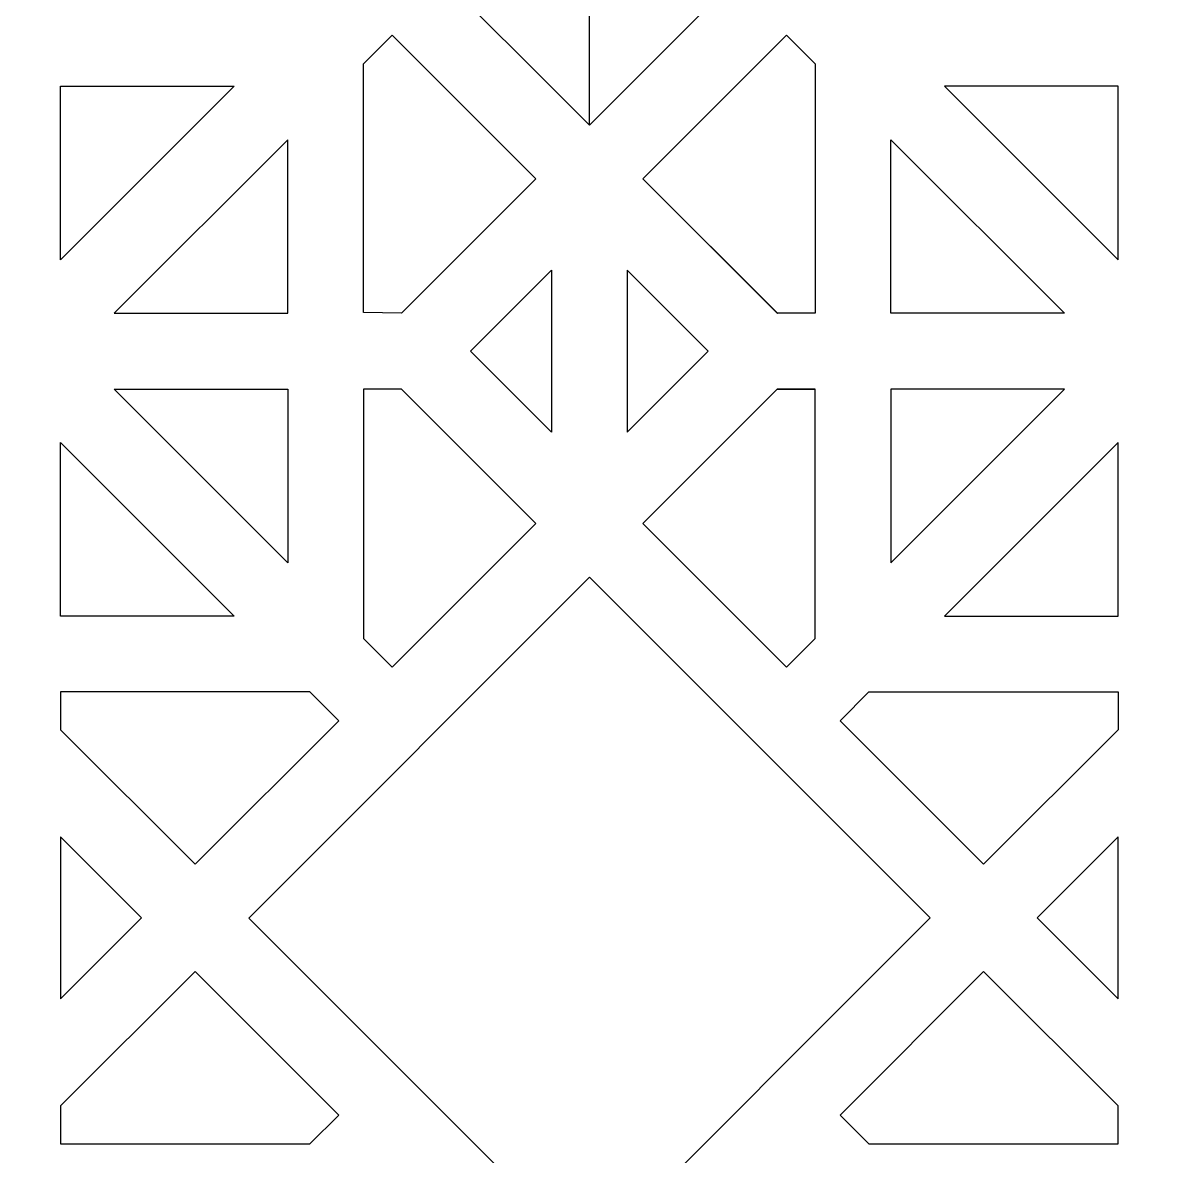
# Model space of a CAD drawing. Header units: centimetres. Extents: x -68 to 68, y -63 to 63.
# Drawn here: x -43.04 to -27.98, y -33.08 to -18.11 of the extents above; entities that cross this region are included whole.
import ezdxf

# ---------------------------------------------------------------- set-up
doc = ezdxf.new("R2010")
doc.units = ezdxf.units.CM
doc.header["$MEASUREMENT"] = 0
doc.layers.add('layer 1', color=7, linetype='Continuous')

msp = doc.modelspace()

# ---------------------------------------------------------------- linework, layer by layer
at = {"layer": 'layer 1', "color": 114}
for points, knots in [([(-13.11224, -62.84331), (-13.11224, -62.84331), (-2.64706, -52.37813), (-2.64706, -52.37813), (-2.64706, -52.37813), (-2.64706, -52.37813), (-10.12967, -44.89556), (-10.12967, -44.89556), (-10.12967, -44.89556), (-10.12967, -44.89556), (-2.64706, -37.41295), (-2.64706, -37.41295), (-2.64706, -37.41295), (-2.64706, -37.41295), (-10.11966, -29.94035), (-10.11966, -29.94035), (-10.11966, -29.94035), (-10.11966, -29.94035), (-2.64706, -22.44777), (-2.64706, -22.44777), (-2.64706, -22.44777), (-2.64706, -22.44777), (-10.12967, -14.96516), (-10.12967, -14.96516), (-10.12967, -14.96516), (-10.12967, -14.96516), (-2.64706, -7.48259), (-2.64706, -7.48259), (-2.64706, -7.48259), (-2.64706, -7.48259), (-10.12964, -0.00001), (-10.12964, -0.00001), (-10.12964, -0.00001), (-10.12964, -0.00001), (-2.64706, 7.48259), (-2.64706, 7.48259), (-2.64706, 7.48259), (-2.64706, 7.48259), (-10.12967, 14.96516), (-10.12967, 14.96516), (-10.12967, 14.96516), (-10.12967, 14.96516), (-2.64706, 22.44777), (-2.64706, 22.44777), (-2.64706, 22.44777), (-2.64706, 22.44777), (-10.11966, 29.92037), (-10.11966, 29.92037), (-10.11966, 29.92037), (-10.11966, 29.92037), (-10.12739, 29.9281), (-10.12739, 29.9281), (-10.12739, 29.9281), (-10.12739, 29.9281), (-10.12965, 29.93036), (-10.12965, 29.93036), (-10.12965, 29.93036), (-10.12965, 29.93036), (-2.64706, 37.41295), (-2.64706, 37.41295), (-2.64706, 37.41295), (-2.64706, 37.41295), (-10.12967, 44.89556), (-10.12967, 44.89556), (-10.12967, 44.89556), (-10.12967, 44.89556), (-2.64706, 52.37813), (-2.64706, 52.37813), (-2.64706, 52.37813), (-2.64706, 52.37813), (-13.11224, 62.84331), (-13.11224, 62.84331), (-13.11224, 62.84331), (-13.11224, 62.84331), (-20.59485, 55.3607), (-20.59485, 55.3607), (-20.59485, 55.3607), (-20.59485, 55.3607), (-28.07742, 62.84331), (-28.07742, 62.84331), (-28.07742, 62.84331), (-28.07742, 62.84331), (-35.56002, 55.36071), (-35.56002, 55.36071), (-35.56002, 55.36071), (-35.56002, 55.36071), (-43.0426, 62.84331), (-43.0426, 62.84331), (-43.0426, 62.84331), (-43.0426, 62.84331), (-50.52517, 55.3607), (-50.52517, 55.3607), (-50.52517, 55.3607), (-50.52517, 55.3607), (-58.00778, 62.84331), (-58.00778, 62.84331), (-58.00778, 62.84331), (-58.00778, 62.84331), (-68.47296, 52.37813), (-68.47296, 52.37813), (-68.47296, 52.37813), (-68.47296, 52.37813), (-60.99035, 44.89556), (-60.99035, 44.89556), (-60.99035, 44.89556), (-60.99035, 44.89556), (-68.47296, 37.41295), (-68.47296, 37.41295), (-68.47296, 37.41295), (-68.47296, 37.41295), (-60.99038, 29.93035), (-60.99038, 29.93035), (-60.99038, 29.93035), (-60.99038, 29.93035), (-68.47296, 22.44777), (-68.47296, 22.44777), (-68.47296, 22.44777), (-68.47296, 22.44777), (-60.99035, 14.96516), (-60.99035, 14.96516), (-60.99035, 14.96516), (-60.99035, 14.96516), (-68.47296, 7.48259), (-68.47296, 7.48259), (-68.47296, 7.48259), (-68.47296, 7.48259), (-60.99037, 0), (-60.99037, 0), (-60.99037, 0), (-60.99037, 0), (-68.47296, -7.48259), (-68.47296, -7.48259), (-68.47296, -7.48259), (-68.47296, -7.48259), (-60.99035, -14.96516), (-60.99035, -14.96516), (-60.99035, -14.96516), (-60.99035, -14.96516), (-68.47296, -22.44777), (-68.47296, -22.44777), (-68.47296, -22.44777), (-68.47296, -22.44777), (-60.99037, -29.93036), (-60.99037, -29.93036), (-60.99037, -29.93036), (-60.99037, -29.93036), (-68.47296, -37.41295), (-68.47296, -37.41295), (-68.47296, -37.41295), (-68.47296, -37.41295), (-60.99035, -44.89556), (-60.99035, -44.89556), (-60.99035, -44.89556), (-60.99035, -44.89556), (-68.47296, -52.37813), (-68.47296, -52.37813), (-68.47296, -52.37813), (-68.47296, -52.37813), (-58.00778, -62.84331), (-58.00778, -62.84331), (-58.00778, -62.84331), (-58.00778, -62.84331), (-50.52518, -55.36071), (-50.52518, -55.36071), (-50.52518, -55.36071), (-50.52518, -55.36071), (-43.0426, -62.84331), (-43.0426, -62.84331), (-43.0426, -62.84331), (-43.0426, -62.84331), (-35.56002, -55.36071), (-35.56002, -55.36071), (-35.56002, -55.36071), (-35.56002, -55.36071), (-28.07742, -62.84331), (-28.07742, -62.84331), (-28.07742, -62.84331), (-28.07742, -62.84331), (-20.59484, -55.36071), (-20.59484, -55.36071), (-20.59484, -55.36071), (-20.59484, -55.36071), (-13.11224, -62.84331), (-13.11224, -62.84331)], [0, 0, 0, 0, 0.0212766, 0.0212766, 0.0212766, 0.0212766, 0.04255319, 0.04255319, 0.04255319, 0.04255319, 0.06382979, 0.06382979, 0.06382979, 0.06382979, 0.08510638, 0.08510638, 0.08510638, 0.08510638, 0.10638298, 0.10638298, 0.10638298, 0.10638298, 0.12765957, 0.12765957, 0.12765957, 0.12765957, 0.14893617, 0.14893617, 0.14893617, 0.14893617, 0.17021277, 0.17021277, 0.17021277, 0.17021277, 0.19148936, 0.19148936, 0.19148936, 0.19148936, 0.21276596, 0.21276596, 0.21276596, 0.21276596, 0.23404255, 0.23404255, 0.23404255, 0.23404255, 0.25531915, 0.25531915, 0.25531915, 0.25531915, 0.27659574, 0.27659574, 0.27659574, 0.27659574, 0.29787234, 0.29787234, 0.29787234, 0.29787234, 0.31914894, 0.31914894, 0.31914894, 0.31914894, 0.34042553, 0.34042553, 0.34042553, 0.34042553, 0.36170213, 0.36170213, 0.36170213, 0.36170213, 0.38297872, 0.38297872, 0.38297872, 0.38297872, 0.40425532, 0.40425532, 0.40425532, 0.40425532, 0.42553191, 0.42553191, 0.42553191, 0.42553191, 0.44680851, 0.44680851, 0.44680851, 0.44680851, 0.46808511, 0.46808511, 0.46808511, 0.46808511, 0.4893617, 0.4893617, 0.4893617, 0.4893617, 0.5106383, 0.5106383, 0.5106383, 0.5106383, 0.53191489, 0.53191489, 0.53191489, 0.53191489, 0.55319149, 0.55319149, 0.55319149, 0.55319149, 0.57446809, 0.57446809, 0.57446809, 0.57446809, 0.59574468, 0.59574468, 0.59574468, 0.59574468, 0.61702128, 0.61702128, 0.61702128, 0.61702128, 0.63829787, 0.63829787, 0.63829787, 0.63829787, 0.65957447, 0.65957447, 0.65957447, 0.65957447, 0.68085106, 0.68085106, 0.68085106, 0.68085106, 0.70212766, 0.70212766, 0.70212766, 0.70212766, 0.72340426, 0.72340426, 0.72340426, 0.72340426, 0.74468085, 0.74468085, 0.74468085, 0.74468085, 0.76595745, 0.76595745, 0.76595745, 0.76595745, 0.78723404, 0.78723404, 0.78723404, 0.78723404, 0.80851064, 0.80851064, 0.80851064, 0.80851064, 0.82978723, 0.82978723, 0.82978723, 0.82978723, 0.85106383, 0.85106383, 0.85106383, 0.85106383, 0.87234043, 0.87234043, 0.87234043, 0.87234043, 0.89361702, 0.89361702, 0.89361702, 0.89361702, 0.91489362, 0.91489362, 0.91489362, 0.91489362, 0.93617021, 0.93617021, 0.93617021, 0.93617021, 0.95744681, 0.95744681, 0.95744681, 0.95744681, 1, 1, 1, 1]), ([(-35.56003, -19.46515), (-35.56003, -19.46515), (-40.06001, -14.96518), (-40.06001, -14.96518), (-40.06001, -14.96518), (-40.06001, -14.96518), (-40.06, -14.96517), (-40.06, -14.96517), (-40.06, -14.96517), (-40.06, -14.96517), (-35.56002, -10.46517), (-35.56002, -10.46517), (-35.56002, -10.46517), (-35.56002, -10.46517), (-35.56003, -19.46515), (-35.56003, -19.46515)], [0, 0, 0, 0, 0.2, 0.2, 0.2, 0.2, 0.4, 0.4, 0.4, 0.4, 0.6, 0.6, 0.6, 0.6, 1, 1, 1, 1]), ([(-35.56002, -19.46515), (-35.56002, -19.46515), (-35.55503, -19.46016), (-35.55503, -19.46016), (-35.55503, -19.46016), (-35.55503, -19.46016), (-31.06001, -14.96518), (-31.06001, -14.96518), (-31.06001, -14.96518), (-31.06001, -14.96518), (-31.06002, -14.96517), (-31.06002, -14.96517), (-31.06002, -14.96517), (-31.06002, -14.96517), (-35.55503, -10.47016), (-35.55503, -10.47016), (-35.55503, -10.47016), (-35.55503, -10.47016), (-35.56001, -10.46518), (-35.56001, -10.46518), (-35.56001, -10.46518), (-35.56001, -10.46518), (-35.56002, -19.46515), (-35.56002, -19.46515)], [0, 0, 0, 0, 0.14285714, 0.14285714, 0.14285714, 0.14285714, 0.28571429, 0.28571429, 0.28571429, 0.28571429, 0.42857143, 0.42857143, 0.42857143, 0.42857143, 0.57142857, 0.57142857, 0.57142857, 0.57142857, 0.71428571, 0.71428571, 0.71428571, 0.71428571, 1, 1, 1, 1]), ([(-38.04261, -21.94776), (-38.04261, -21.94776), (-36.26713, -20.17228), (-36.26713, -20.17228), (-36.26713, -20.17228), (-36.26713, -20.17228), (-38.16355, -18.27585), (-38.16355, -18.27585), (-38.16355, -18.27585), (-38.16355, -18.27585), (-38.5426, -18.65489), (-38.5426, -18.65489), (-38.5426, -18.65489), (-38.5426, -18.65489), (-38.5426, -21.93777), (-38.5426, -21.93777), (-38.5426, -21.93777), (-38.5426, -21.93777), (-38.04261, -21.94776), (-38.04261, -21.94776)], [0, 0, 0, 0, 0.16666667, 0.16666667, 0.16666667, 0.16666667, 0.33333333, 0.33333333, 0.33333333, 0.33333333, 0.5, 0.5, 0.5, 0.5, 0.66666667, 0.66666667, 0.66666667, 0.66666667, 1, 1, 1, 1]), ([(-33.07743, -21.94777), (-33.07743, -21.94777), (-33.07742, -21.94777), (-33.07742, -21.94777), (-33.07742, -21.94777), (-33.07742, -21.94777), (-33.06742, -21.94777), (-33.06742, -21.94777), (-33.06742, -21.94777), (-33.06742, -21.94777), (-32.57742, -21.94778), (-32.57742, -21.94778), (-32.57742, -21.94778), (-32.57742, -21.94778), (-32.57742, -21.94777), (-32.57742, -21.94777), (-32.57742, -21.94777), (-32.57742, -21.94777), (-32.57742, -18.65489), (-32.57742, -18.65489), (-32.57742, -18.65489), (-32.57742, -18.65489), (-32.95647, -18.27585), (-32.95647, -18.27585), (-32.95647, -18.27585), (-32.95647, -18.27585), (-34.85291, -20.17227), (-34.85291, -20.17227), (-34.85291, -20.17227), (-34.85291, -20.17227), (-33.07743, -21.94777), (-33.07743, -21.94777)], [0, 0, 0, 0, 0.11111111, 0.11111111, 0.11111111, 0.11111111, 0.22222222, 0.22222222, 0.22222222, 0.22222222, 0.33333333, 0.33333333, 0.33333333, 0.33333333, 0.44444444, 0.44444444, 0.44444444, 0.44444444, 0.55555556, 0.55555556, 0.55555556, 0.55555556, 0.66666667, 0.66666667, 0.66666667, 0.66666667, 0.77777778, 0.77777778, 0.77777778, 0.77777778, 1, 1, 1, 1]), ([(-40.24984, -18.94778), (-40.24984, -18.94778), (-42.53275, -18.94776), (-42.53275, -18.94776), (-42.53275, -18.94776), (-42.53275, -18.94776), (-42.54275, -18.94776), (-42.54275, -18.94776), (-42.54275, -18.94776), (-42.54275, -18.94776), (-42.54276, -21.24071), (-42.54276, -21.24071), (-42.54276, -21.24071), (-42.54276, -21.24071), (-40.24984, -18.94778), (-40.24984, -18.94778)], [0, 0, 0, 0, 0.2, 0.2, 0.2, 0.2, 0.4, 0.4, 0.4, 0.4, 0.6, 0.6, 0.6, 0.6, 1, 1, 1, 1]), ([(-30.87018, -18.94778), (-30.87018, -18.94778), (-28.57727, -18.94776), (-28.57727, -18.94776), (-28.57727, -18.94776), (-28.57727, -18.94776), (-28.57727, -19.35031), (-28.57727, -19.35031), (-28.57727, -19.35031), (-28.57727, -19.35031), (-28.57727, -19.35038), (-28.57727, -19.35038), (-28.57727, -19.35038), (-28.57727, -19.35038), (-28.57726, -21.24071), (-28.57726, -21.24071), (-28.57726, -21.24071), (-28.57726, -21.24071), (-30.87018, -18.94778), (-30.87018, -18.94778)], [0, 0, 0, 0, 0.16666667, 0.16666667, 0.16666667, 0.16666667, 0.33333333, 0.33333333, 0.33333333, 0.33333333, 0.5, 0.5, 0.5, 0.5, 0.66666667, 0.66666667, 0.66666667, 0.66666667, 1, 1, 1, 1]), ([(-39.5426, -19.65477), (-39.5426, -19.65477), (-39.54259, -21.94777), (-39.54259, -21.94777), (-39.54259, -21.94777), (-39.54259, -21.94777), (-41.8356, -21.94777), (-41.8356, -21.94777), (-41.8356, -21.94777), (-41.8356, -21.94777), (-39.5426, -19.65477), (-39.5426, -19.65477)], [0, 0, 0, 0, 0.25, 0.25, 0.25, 0.25, 0.5, 0.5, 0.5, 0.5, 1, 1, 1, 1]), ([(-31.57742, -19.65477), (-31.57742, -19.65477), (-31.57743, -21.94777), (-31.57743, -21.94777), (-31.57743, -21.94777), (-31.57743, -21.94777), (-29.28442, -21.94777), (-29.28442, -21.94777), (-29.28442, -21.94777), (-29.28442, -21.94777), (-31.57742, -19.65477), (-31.57742, -19.65477)], [0, 0, 0, 0, 0.25, 0.25, 0.25, 0.25, 0.5, 0.5, 0.5, 0.5, 1, 1, 1, 1]), ([(-33.07742, -21.94777), (-33.07742, -21.94777), (-33.07743, -21.94776), (-33.07743, -21.94776), (-33.07743, -21.94776), (-33.07743, -21.94776), (-34.85291, -20.17228), (-34.85291, -20.17228), (-34.85291, -20.17228), (-34.85291, -20.17228), (-33.07742, -21.94777), (-33.07742, -21.94777)], [0, 0, 0, 0, 0.25, 0.25, 0.25, 0.25, 0.5, 0.5, 0.5, 0.5, 1, 1, 1, 1]), ([(-36.06003, -23.51613), (-36.06003, -23.51613), (-36.06002, -21.37936), (-36.06002, -21.37936), (-36.06002, -21.37936), (-36.06002, -21.37936), (-37.12839, -22.44777), (-37.12839, -22.44777), (-37.12839, -22.44777), (-37.12839, -22.44777), (-36.06003, -23.51613), (-36.06003, -23.51613)], [0, 0, 0, 0, 0.25, 0.25, 0.25, 0.25, 0.5, 0.5, 0.5, 0.5, 1, 1, 1, 1]), ([(-35.06002, -23.51613), (-35.06002, -23.51613), (-35.06002, -21.37938), (-35.06002, -21.37938), (-35.06002, -21.37938), (-35.06002, -21.37938), (-35.06001, -21.37939), (-35.06001, -21.37939), (-35.06001, -21.37939), (-35.06001, -21.37939), (-33.99163, -22.44777), (-33.99163, -22.44777), (-33.99163, -22.44777), (-33.99163, -22.44777), (-35.06002, -23.51613), (-35.06002, -23.51613)], [0, 0, 0, 0, 0.2, 0.2, 0.2, 0.2, 0.4, 0.4, 0.4, 0.4, 0.6, 0.6, 0.6, 0.6, 1, 1, 1, 1]), ([(-41.83571, -22.94777), (-41.83571, -22.94777), (-39.5426, -25.24081), (-39.5426, -25.24081), (-39.5426, -25.24081), (-39.5426, -25.24081), (-39.5426, -22.94777), (-39.5426, -22.94777), (-39.5426, -22.94777), (-39.5426, -22.94777), (-41.83571, -22.94777), (-41.83571, -22.94777)], [0, 0, 0, 0, 0.25, 0.25, 0.25, 0.25, 0.5, 0.5, 0.5, 0.5, 1, 1, 1, 1]), ([(-38.5426, -22.94777), (-38.5426, -22.94777), (-38.0426, -22.94777), (-38.0426, -22.94777), (-38.0426, -22.94777), (-38.0426, -22.94777), (-36.26711, -24.72324), (-36.26711, -24.72324), (-36.26711, -24.72324), (-36.26711, -24.72324), (-36.26712, -24.72325), (-36.26712, -24.72325), (-36.26712, -24.72325), (-36.26712, -24.72325), (-38.16359, -26.61973), (-38.16359, -26.61973), (-38.16359, -26.61973), (-38.16359, -26.61973), (-38.5426, -26.24072), (-38.5426, -26.24072), (-38.5426, -26.24072), (-38.5426, -26.24072), (-38.5426, -22.94777), (-38.5426, -22.94777)], [0, 0, 0, 0, 0.14285714, 0.14285714, 0.14285714, 0.14285714, 0.28571429, 0.28571429, 0.28571429, 0.28571429, 0.42857143, 0.42857143, 0.42857143, 0.42857143, 0.57142857, 0.57142857, 0.57142857, 0.57142857, 0.71428571, 0.71428571, 0.71428571, 0.71428571, 1, 1, 1, 1]), ([(-32.57742, -22.94777), (-32.57742, -22.94777), (-32.57742, -22.95554), (-32.57742, -22.95554), (-32.57742, -22.95554), (-32.57742, -22.95554), (-32.57742, -26.24072), (-32.57742, -26.24072), (-32.57742, -26.24072), (-32.57742, -26.24072), (-32.95643, -26.61973), (-32.95643, -26.61973), (-32.95643, -26.61973), (-32.95643, -26.61973), (-34.85292, -24.72324), (-34.85292, -24.72324), (-34.85292, -24.72324), (-34.85292, -24.72324), (-33.07743, -22.94776), (-33.07743, -22.94776), (-33.07743, -22.94776), (-33.07743, -22.94776), (-32.57742, -22.94777), (-32.57742, -22.94777)], [0, 0, 0, 0, 0.14285714, 0.14285714, 0.14285714, 0.14285714, 0.28571429, 0.28571429, 0.28571429, 0.28571429, 0.42857143, 0.42857143, 0.42857143, 0.42857143, 0.57142857, 0.57142857, 0.57142857, 0.57142857, 0.71428571, 0.71428571, 0.71428571, 0.71428571, 1, 1, 1, 1]), ([(-32.57741, -22.94777), (-32.57741, -22.94777), (-32.57742, -22.94777), (-32.57742, -22.94777), (-32.57742, -22.94777), (-32.57742, -22.94777), (-33.07742, -22.94777), (-33.07742, -22.94777), (-33.07742, -22.94777), (-33.07742, -22.94777), (-32.57741, -22.94777), (-32.57741, -22.94777)], [0, 0, 0, 0, 0.25, 0.25, 0.25, 0.25, 0.5, 0.5, 0.5, 0.5, 1, 1, 1, 1]), ([(-29.28431, -22.94777), (-29.28431, -22.94777), (-31.57742, -25.24081), (-31.57742, -25.24081), (-31.57742, -25.24081), (-31.57742, -25.24081), (-31.57742, -22.94777), (-31.57742, -22.94777), (-31.57742, -22.94777), (-31.57742, -22.94777), (-29.28431, -22.94777), (-29.28431, -22.94777)], [0, 0, 0, 0, 0.25, 0.25, 0.25, 0.25, 0.5, 0.5, 0.5, 0.5, 1, 1, 1, 1]), ([(-42.54276, -23.65491), (-42.54276, -23.65491), (-42.54275, -25.94777), (-42.54275, -25.94777), (-42.54275, -25.94777), (-42.54275, -25.94777), (-40.24988, -25.94778), (-40.24988, -25.94778), (-40.24988, -25.94778), (-40.24988, -25.94778), (-42.54276, -23.65491), (-42.54276, -23.65491)], [0, 0, 0, 0, 0.25, 0.25, 0.25, 0.25, 0.5, 0.5, 0.5, 0.5, 1, 1, 1, 1]), ([(-28.57726, -23.65491), (-28.57726, -23.65491), (-28.57727, -25.94777), (-28.57727, -25.94777), (-28.57727, -25.94777), (-28.57727, -25.94777), (-30.87014, -25.94778), (-30.87014, -25.94778), (-30.87014, -25.94778), (-30.87014, -25.94778), (-28.57726, -23.65491), (-28.57726, -23.65491)], [0, 0, 0, 0, 0.25, 0.25, 0.25, 0.25, 0.5, 0.5, 0.5, 0.5, 1, 1, 1, 1]), ([(-40.05678, -29.93357), (-40.05678, -29.93357), (-35.56002, -25.43035), (-35.56002, -25.43035), (-35.56002, -25.43035), (-35.56002, -25.43035), (-31.06002, -29.93033), (-31.06002, -29.93033), (-31.06002, -29.93033), (-31.06002, -29.93033), (-31.06003, -29.93034), (-31.06003, -29.93034), (-31.06003, -29.93034), (-31.06003, -29.93034), (-35.56001, -34.43036), (-35.56001, -34.43036), (-35.56001, -34.43036), (-35.56001, -34.43036), (-35.56002, -34.43035), (-35.56002, -34.43035), (-35.56002, -34.43035), (-35.56002, -34.43035), (-40.05678, -29.93357), (-40.05678, -29.93357)], [0, 0, 0, 0, 0.14285714, 0.14285714, 0.14285714, 0.14285714, 0.28571429, 0.28571429, 0.28571429, 0.28571429, 0.42857143, 0.42857143, 0.42857143, 0.42857143, 0.57142857, 0.57142857, 0.57142857, 0.57142857, 0.71428571, 0.71428571, 0.71428571, 0.71428571, 1, 1, 1, 1]), ([(-42.54275, -27.44759), (-42.54275, -27.44759), (-42.54275, -26.94777), (-42.54275, -26.94777), (-42.54275, -26.94777), (-42.54275, -26.94777), (-39.24977, -26.94777), (-39.24977, -26.94777), (-39.24977, -26.94777), (-39.24977, -26.94777), (-38.8707, -27.32684), (-38.8707, -27.32684), (-38.8707, -27.32684), (-38.8707, -27.32684), (-40.76722, -29.22313), (-40.76722, -29.22313), (-40.76722, -29.22313), (-40.76722, -29.22313), (-42.54275, -27.44759), (-42.54275, -27.44759)], [0, 0, 0, 0, 0.16666667, 0.16666667, 0.16666667, 0.16666667, 0.33333333, 0.33333333, 0.33333333, 0.33333333, 0.5, 0.5, 0.5, 0.5, 0.66666667, 0.66666667, 0.66666667, 0.66666667, 1, 1, 1, 1]), ([(-28.57727, -27.4476), (-28.57727, -27.4476), (-28.57727, -26.94777), (-28.57727, -26.94777), (-28.57727, -26.94777), (-28.57727, -26.94777), (-31.87025, -26.94777), (-31.87025, -26.94777), (-31.87025, -26.94777), (-31.87025, -26.94777), (-32.24932, -27.32684), (-32.24932, -27.32684), (-32.24932, -27.32684), (-32.24932, -27.32684), (-30.35292, -29.22324), (-30.35292, -29.22324), (-30.35292, -29.22324), (-30.35292, -29.22324), (-30.35291, -29.22325), (-30.35291, -29.22325), (-30.35291, -29.22325), (-30.35291, -29.22325), (-28.57727, -27.4476), (-28.57727, -27.4476)], [0, 0, 0, 0, 0.14285714, 0.14285714, 0.14285714, 0.14285714, 0.28571429, 0.28571429, 0.28571429, 0.28571429, 0.42857143, 0.42857143, 0.42857143, 0.42857143, 0.57142857, 0.57142857, 0.57142857, 0.57142857, 0.71428571, 0.71428571, 0.71428571, 0.71428571, 1, 1, 1, 1]), ([(-28.57728, -27.4476), (-28.57728, -27.4476), (-30.35284, -29.22316), (-30.35284, -29.22316), (-30.35284, -29.22316), (-30.35284, -29.22316), (-30.35292, -29.22324), (-30.35292, -29.22324), (-30.35292, -29.22324), (-30.35292, -29.22324), (-30.35293, -29.22325), (-30.35293, -29.22325), (-30.35293, -29.22325), (-30.35293, -29.22325), (-28.57728, -27.4476), (-28.57728, -27.4476)], [0, 0, 0, 0, 0.2, 0.2, 0.2, 0.2, 0.4, 0.4, 0.4, 0.4, 0.6, 0.6, 0.6, 0.6, 1, 1, 1, 1]), ([(-42.54275, -30.99889), (-42.54275, -30.99889), (-42.54275, -28.86181), (-42.54275, -28.86181), (-42.54275, -28.86181), (-42.54275, -28.86181), (-42.5328, -28.87176), (-42.5328, -28.87176), (-42.5328, -28.87176), (-42.5328, -28.87176), (-41.47423, -29.93037), (-41.47423, -29.93037), (-41.47423, -29.93037), (-41.47423, -29.93037), (-42.54275, -30.99889), (-42.54275, -30.99889)], [0, 0, 0, 0, 0.2, 0.2, 0.2, 0.2, 0.4, 0.4, 0.4, 0.4, 0.6, 0.6, 0.6, 0.6, 1, 1, 1, 1]), ([(-29.64582, -29.93034), (-29.64582, -29.93034), (-28.57727, -28.86181), (-28.57727, -28.86181), (-28.57727, -28.86181), (-28.57727, -28.86181), (-28.57727, -30.99889), (-28.57727, -30.99889), (-28.57727, -30.99889), (-28.57727, -30.99889), (-29.64582, -29.93034), (-29.64582, -29.93034)], [0, 0, 0, 0, 0.25, 0.25, 0.25, 0.25, 0.5, 0.5, 0.5, 0.5, 1, 1, 1, 1]), ([(-42.54275, -32.4131), (-42.54275, -32.4131), (-40.76712, -30.63745), (-40.76712, -30.63745), (-40.76712, -30.63745), (-40.76712, -30.63745), (-40.76711, -30.63746), (-40.76711, -30.63746), (-40.76711, -30.63746), (-40.76711, -30.63746), (-38.8707, -32.53388), (-38.8707, -32.53388), (-38.8707, -32.53388), (-38.8707, -32.53388), (-39.24977, -32.91295), (-39.24977, -32.91295), (-39.24977, -32.91295), (-39.24977, -32.91295), (-42.54275, -32.91295), (-42.54275, -32.91295), (-42.54275, -32.91295), (-42.54275, -32.91295), (-42.54275, -32.4131), (-42.54275, -32.4131)], [0, 0, 0, 0, 0.14285714, 0.14285714, 0.14285714, 0.14285714, 0.28571429, 0.28571429, 0.28571429, 0.28571429, 0.42857143, 0.42857143, 0.42857143, 0.42857143, 0.57142857, 0.57142857, 0.57142857, 0.57142857, 0.71428571, 0.71428571, 0.71428571, 0.71428571, 1, 1, 1, 1]), ([(-30.35291, -30.63746), (-30.35291, -30.63746), (-30.35287, -30.6375), (-30.35287, -30.6375), (-30.35287, -30.6375), (-30.35287, -30.6375), (-28.57727, -32.4131), (-28.57727, -32.4131), (-28.57727, -32.4131), (-28.57727, -32.4131), (-28.57727, -32.91295), (-28.57727, -32.91295), (-28.57727, -32.91295), (-28.57727, -32.91295), (-31.87025, -32.91295), (-31.87025, -32.91295), (-31.87025, -32.91295), (-31.87025, -32.91295), (-32.24932, -32.53388), (-32.24932, -32.53388), (-32.24932, -32.53388), (-32.24932, -32.53388), (-30.35291, -30.63746), (-30.35291, -30.63746), (-30.35291, -30.63746), (-30.35291, -30.63746), (-30.35291, -30.63746), (-30.35291, -30.63746)], [0, 0, 0, 0, 0.125, 0.125, 0.125, 0.125, 0.25, 0.25, 0.25, 0.25, 0.375, 0.375, 0.375, 0.375, 0.5, 0.5, 0.5, 0.5, 0.625, 0.625, 0.625, 0.625, 0.75, 0.75, 0.75, 0.75, 1, 1, 1, 1])]:
    msp.add_open_spline(points, degree=3, knots=knots, dxfattribs=at)
at = {"layer": 'layer 1', "color": 250, "lineweight": 9}
for points, knots in [([(-13.11224, -62.84331), (-13.11224, -62.84331), (-2.64706, -52.37813), (-2.64706, -52.37813), (-2.64706, -52.37813), (-2.64706, -52.37813), (-10.12967, -44.89556), (-10.12967, -44.89556), (-10.12967, -44.89556), (-10.12967, -44.89556), (-2.64706, -37.41295), (-2.64706, -37.41295), (-2.64706, -37.41295), (-2.64706, -37.41295), (-10.11966, -29.94035), (-10.11966, -29.94035), (-10.11966, -29.94035), (-10.11966, -29.94035), (-2.64706, -22.44777), (-2.64706, -22.44777), (-2.64706, -22.44777), (-2.64706, -22.44777), (-10.12967, -14.96516), (-10.12967, -14.96516), (-10.12967, -14.96516), (-10.12967, -14.96516), (-2.64706, -7.48259), (-2.64706, -7.48259), (-2.64706, -7.48259), (-2.64706, -7.48259), (-10.12964, -0.00001), (-10.12964, -0.00001), (-10.12964, -0.00001), (-10.12964, -0.00001), (-2.64706, 7.48259), (-2.64706, 7.48259), (-2.64706, 7.48259), (-2.64706, 7.48259), (-10.12967, 14.96516), (-10.12967, 14.96516), (-10.12967, 14.96516), (-10.12967, 14.96516), (-2.64706, 22.44777), (-2.64706, 22.44777), (-2.64706, 22.44777), (-2.64706, 22.44777), (-10.11966, 29.92037), (-10.11966, 29.92037), (-10.11966, 29.92037), (-10.11966, 29.92037), (-10.12739, 29.9281), (-10.12739, 29.9281), (-10.12739, 29.9281), (-10.12739, 29.9281), (-10.12965, 29.93036), (-10.12965, 29.93036), (-10.12965, 29.93036), (-10.12965, 29.93036), (-2.64706, 37.41295), (-2.64706, 37.41295), (-2.64706, 37.41295), (-2.64706, 37.41295), (-10.12967, 44.89556), (-10.12967, 44.89556), (-10.12967, 44.89556), (-10.12967, 44.89556), (-2.64706, 52.37813), (-2.64706, 52.37813), (-2.64706, 52.37813), (-2.64706, 52.37813), (-13.11224, 62.84331), (-13.11224, 62.84331), (-13.11224, 62.84331), (-13.11224, 62.84331), (-20.59485, 55.3607), (-20.59485, 55.3607), (-20.59485, 55.3607), (-20.59485, 55.3607), (-28.07742, 62.84331), (-28.07742, 62.84331), (-28.07742, 62.84331), (-28.07742, 62.84331), (-35.56002, 55.36071), (-35.56002, 55.36071), (-35.56002, 55.36071), (-35.56002, 55.36071), (-43.0426, 62.84331), (-43.0426, 62.84331), (-43.0426, 62.84331), (-43.0426, 62.84331), (-50.52517, 55.3607), (-50.52517, 55.3607), (-50.52517, 55.3607), (-50.52517, 55.3607), (-58.00778, 62.84331), (-58.00778, 62.84331), (-58.00778, 62.84331), (-58.00778, 62.84331), (-68.47296, 52.37813), (-68.47296, 52.37813), (-68.47296, 52.37813), (-68.47296, 52.37813), (-60.99035, 44.89556), (-60.99035, 44.89556), (-60.99035, 44.89556), (-60.99035, 44.89556), (-68.47296, 37.41295), (-68.47296, 37.41295), (-68.47296, 37.41295), (-68.47296, 37.41295), (-60.99038, 29.93035), (-60.99038, 29.93035), (-60.99038, 29.93035), (-60.99038, 29.93035), (-68.47296, 22.44777), (-68.47296, 22.44777), (-68.47296, 22.44777), (-68.47296, 22.44777), (-60.99035, 14.96516), (-60.99035, 14.96516), (-60.99035, 14.96516), (-60.99035, 14.96516), (-68.47296, 7.48259), (-68.47296, 7.48259), (-68.47296, 7.48259), (-68.47296, 7.48259), (-60.99037, 0), (-60.99037, 0), (-60.99037, 0), (-60.99037, 0), (-68.47296, -7.48259), (-68.47296, -7.48259), (-68.47296, -7.48259), (-68.47296, -7.48259), (-60.99035, -14.96516), (-60.99035, -14.96516), (-60.99035, -14.96516), (-60.99035, -14.96516), (-68.47296, -22.44777), (-68.47296, -22.44777), (-68.47296, -22.44777), (-68.47296, -22.44777), (-60.99037, -29.93036), (-60.99037, -29.93036), (-60.99037, -29.93036), (-60.99037, -29.93036), (-68.47296, -37.41295), (-68.47296, -37.41295), (-68.47296, -37.41295), (-68.47296, -37.41295), (-60.99035, -44.89556), (-60.99035, -44.89556), (-60.99035, -44.89556), (-60.99035, -44.89556), (-68.47296, -52.37813), (-68.47296, -52.37813), (-68.47296, -52.37813), (-68.47296, -52.37813), (-58.00778, -62.84331), (-58.00778, -62.84331), (-58.00778, -62.84331), (-58.00778, -62.84331), (-50.52518, -55.36071), (-50.52518, -55.36071), (-50.52518, -55.36071), (-50.52518, -55.36071), (-43.0426, -62.84331), (-43.0426, -62.84331), (-43.0426, -62.84331), (-43.0426, -62.84331), (-35.56002, -55.36071), (-35.56002, -55.36071), (-35.56002, -55.36071), (-35.56002, -55.36071), (-28.07742, -62.84331), (-28.07742, -62.84331), (-28.07742, -62.84331), (-28.07742, -62.84331), (-20.59484, -55.36071), (-20.59484, -55.36071), (-20.59484, -55.36071), (-20.59484, -55.36071), (-13.11224, -62.84331), (-13.11224, -62.84331)], [0, 0, 0, 0, 0.0212766, 0.0212766, 0.0212766, 0.0212766, 0.04255319, 0.04255319, 0.04255319, 0.04255319, 0.06382979, 0.06382979, 0.06382979, 0.06382979, 0.08510638, 0.08510638, 0.08510638, 0.08510638, 0.10638298, 0.10638298, 0.10638298, 0.10638298, 0.12765957, 0.12765957, 0.12765957, 0.12765957, 0.14893617, 0.14893617, 0.14893617, 0.14893617, 0.17021277, 0.17021277, 0.17021277, 0.17021277, 0.19148936, 0.19148936, 0.19148936, 0.19148936, 0.21276596, 0.21276596, 0.21276596, 0.21276596, 0.23404255, 0.23404255, 0.23404255, 0.23404255, 0.25531915, 0.25531915, 0.25531915, 0.25531915, 0.27659574, 0.27659574, 0.27659574, 0.27659574, 0.29787234, 0.29787234, 0.29787234, 0.29787234, 0.31914894, 0.31914894, 0.31914894, 0.31914894, 0.34042553, 0.34042553, 0.34042553, 0.34042553, 0.36170213, 0.36170213, 0.36170213, 0.36170213, 0.38297872, 0.38297872, 0.38297872, 0.38297872, 0.40425532, 0.40425532, 0.40425532, 0.40425532, 0.42553191, 0.42553191, 0.42553191, 0.42553191, 0.44680851, 0.44680851, 0.44680851, 0.44680851, 0.46808511, 0.46808511, 0.46808511, 0.46808511, 0.4893617, 0.4893617, 0.4893617, 0.4893617, 0.5106383, 0.5106383, 0.5106383, 0.5106383, 0.53191489, 0.53191489, 0.53191489, 0.53191489, 0.55319149, 0.55319149, 0.55319149, 0.55319149, 0.57446809, 0.57446809, 0.57446809, 0.57446809, 0.59574468, 0.59574468, 0.59574468, 0.59574468, 0.61702128, 0.61702128, 0.61702128, 0.61702128, 0.63829787, 0.63829787, 0.63829787, 0.63829787, 0.65957447, 0.65957447, 0.65957447, 0.65957447, 0.68085106, 0.68085106, 0.68085106, 0.68085106, 0.70212766, 0.70212766, 0.70212766, 0.70212766, 0.72340426, 0.72340426, 0.72340426, 0.72340426, 0.74468085, 0.74468085, 0.74468085, 0.74468085, 0.76595745, 0.76595745, 0.76595745, 0.76595745, 0.78723404, 0.78723404, 0.78723404, 0.78723404, 0.80851064, 0.80851064, 0.80851064, 0.80851064, 0.82978723, 0.82978723, 0.82978723, 0.82978723, 0.85106383, 0.85106383, 0.85106383, 0.85106383, 0.87234043, 0.87234043, 0.87234043, 0.87234043, 0.89361702, 0.89361702, 0.89361702, 0.89361702, 0.91489362, 0.91489362, 0.91489362, 0.91489362, 0.93617021, 0.93617021, 0.93617021, 0.93617021, 0.95744681, 0.95744681, 0.95744681, 0.95744681, 1, 1, 1, 1]), ([(-35.56003, -19.46515), (-35.56003, -19.46515), (-40.06001, -14.96518), (-40.06001, -14.96518), (-40.06001, -14.96518), (-40.06001, -14.96518), (-40.06, -14.96517), (-40.06, -14.96517), (-40.06, -14.96517), (-40.06, -14.96517), (-35.56002, -10.46517), (-35.56002, -10.46517)], [0, 0, 0, 0, 0.25, 0.25, 0.25, 0.25, 0.5, 0.5, 0.5, 0.5, 1, 1, 1, 1]), ([(-35.56002, -19.46515), (-35.56002, -19.46515), (-35.55503, -19.46016), (-35.55503, -19.46016), (-35.55503, -19.46016), (-35.55503, -19.46016), (-31.06001, -14.96518), (-31.06001, -14.96518), (-31.06001, -14.96518), (-31.06001, -14.96518), (-31.06002, -14.96517), (-31.06002, -14.96517), (-31.06002, -14.96517), (-31.06002, -14.96517), (-35.55503, -10.47016), (-35.55503, -10.47016), (-35.55503, -10.47016), (-35.55503, -10.47016), (-35.56001, -10.46518), (-35.56001, -10.46518)], [0, 0, 0, 0, 0.16666667, 0.16666667, 0.16666667, 0.16666667, 0.33333333, 0.33333333, 0.33333333, 0.33333333, 0.5, 0.5, 0.5, 0.5, 0.66666667, 0.66666667, 0.66666667, 0.66666667, 1, 1, 1, 1]), ([(-38.04261, -21.94776), (-38.04261, -21.94776), (-36.26713, -20.17228), (-36.26713, -20.17228), (-36.26713, -20.17228), (-36.26713, -20.17228), (-38.16355, -18.27585), (-38.16355, -18.27585), (-38.16355, -18.27585), (-38.16355, -18.27585), (-38.5426, -18.65489), (-38.5426, -18.65489), (-38.5426, -18.65489), (-38.5426, -18.65489), (-38.5426, -21.93777), (-38.5426, -21.93777), (-38.5426, -21.93777), (-38.5426, -21.93777), (-38.04261, -21.94776), (-38.04261, -21.94776)], [0, 0, 0, 0, 0.16666667, 0.16666667, 0.16666667, 0.16666667, 0.33333333, 0.33333333, 0.33333333, 0.33333333, 0.5, 0.5, 0.5, 0.5, 0.66666667, 0.66666667, 0.66666667, 0.66666667, 1, 1, 1, 1]), ([(-33.07743, -21.94777), (-33.07743, -21.94777), (-33.07742, -21.94777), (-33.07742, -21.94777), (-33.07742, -21.94777), (-33.07742, -21.94777), (-33.06742, -21.94777), (-33.06742, -21.94777), (-33.06742, -21.94777), (-33.06742, -21.94777), (-32.57742, -21.94778), (-32.57742, -21.94778), (-32.57742, -21.94778), (-32.57742, -21.94778), (-32.57742, -21.94777), (-32.57742, -21.94777), (-32.57742, -21.94777), (-32.57742, -21.94777), (-32.57742, -18.65489), (-32.57742, -18.65489), (-32.57742, -18.65489), (-32.57742, -18.65489), (-32.95647, -18.27585), (-32.95647, -18.27585), (-32.95647, -18.27585), (-32.95647, -18.27585), (-34.85291, -20.17227), (-34.85291, -20.17227)], [0, 0, 0, 0, 0.125, 0.125, 0.125, 0.125, 0.25, 0.25, 0.25, 0.25, 0.375, 0.375, 0.375, 0.375, 0.5, 0.5, 0.5, 0.5, 0.625, 0.625, 0.625, 0.625, 0.75, 0.75, 0.75, 0.75, 1, 1, 1, 1]), ([(-40.24984, -18.94778), (-40.24984, -18.94778), (-42.53275, -18.94776), (-42.53275, -18.94776), (-42.53275, -18.94776), (-42.53275, -18.94776), (-42.54275, -18.94776), (-42.54275, -18.94776), (-42.54275, -18.94776), (-42.54275, -18.94776), (-42.54276, -21.24071), (-42.54276, -21.24071), (-42.54276, -21.24071), (-42.54276, -21.24071), (-40.24984, -18.94778), (-40.24984, -18.94778)], [0, 0, 0, 0, 0.2, 0.2, 0.2, 0.2, 0.4, 0.4, 0.4, 0.4, 0.6, 0.6, 0.6, 0.6, 1, 1, 1, 1]), ([(-30.87018, -18.94778), (-30.87018, -18.94778), (-28.57727, -18.94776), (-28.57727, -18.94776), (-28.57727, -18.94776), (-28.57727, -18.94776), (-28.57727, -19.35031), (-28.57727, -19.35031), (-28.57727, -19.35031), (-28.57727, -19.35031), (-28.57727, -19.35038), (-28.57727, -19.35038), (-28.57727, -19.35038), (-28.57727, -19.35038), (-28.57726, -21.24071), (-28.57726, -21.24071), (-28.57726, -21.24071), (-28.57726, -21.24071), (-30.87018, -18.94778), (-30.87018, -18.94778)], [0, 0, 0, 0, 0.16666667, 0.16666667, 0.16666667, 0.16666667, 0.33333333, 0.33333333, 0.33333333, 0.33333333, 0.5, 0.5, 0.5, 0.5, 0.66666667, 0.66666667, 0.66666667, 0.66666667, 1, 1, 1, 1]), ([(-39.5426, -19.65477), (-39.5426, -19.65477), (-39.54259, -21.94777), (-39.54259, -21.94777), (-39.54259, -21.94777), (-39.54259, -21.94777), (-41.8356, -21.94777), (-41.8356, -21.94777), (-41.8356, -21.94777), (-41.8356, -21.94777), (-39.5426, -19.65477), (-39.5426, -19.65477)], [0, 0, 0, 0, 0.25, 0.25, 0.25, 0.25, 0.5, 0.5, 0.5, 0.5, 1, 1, 1, 1]), ([(-31.57742, -19.65477), (-31.57742, -19.65477), (-31.57743, -21.94777), (-31.57743, -21.94777), (-31.57743, -21.94777), (-31.57743, -21.94777), (-29.28442, -21.94777), (-29.28442, -21.94777), (-29.28442, -21.94777), (-29.28442, -21.94777), (-31.57742, -19.65477), (-31.57742, -19.65477)], [0, 0, 0, 0, 0.25, 0.25, 0.25, 0.25, 0.5, 0.5, 0.5, 0.5, 1, 1, 1, 1]), ([(-33.07742, -21.94777), (-33.07742, -21.94777), (-33.07743, -21.94776), (-33.07743, -21.94776), (-33.07743, -21.94776), (-33.07743, -21.94776), (-34.85291, -20.17228), (-34.85291, -20.17228)], [0, 0, 0, 0, 0.33333333, 0.33333333, 0.33333333, 0.33333333, 1, 1, 1, 1]), ([(-36.06003, -23.51613), (-36.06003, -23.51613), (-36.06002, -21.37936), (-36.06002, -21.37936), (-36.06002, -21.37936), (-36.06002, -21.37936), (-37.12839, -22.44777), (-37.12839, -22.44777), (-37.12839, -22.44777), (-37.12839, -22.44777), (-36.06003, -23.51613), (-36.06003, -23.51613)], [0, 0, 0, 0, 0.25, 0.25, 0.25, 0.25, 0.5, 0.5, 0.5, 0.5, 1, 1, 1, 1]), ([(-35.06002, -23.51613), (-35.06002, -23.51613), (-35.06002, -21.37938), (-35.06002, -21.37938), (-35.06002, -21.37938), (-35.06002, -21.37938), (-35.06001, -21.37939), (-35.06001, -21.37939), (-35.06001, -21.37939), (-35.06001, -21.37939), (-33.99163, -22.44777), (-33.99163, -22.44777), (-33.99163, -22.44777), (-33.99163, -22.44777), (-35.06002, -23.51613), (-35.06002, -23.51613)], [0, 0, 0, 0, 0.2, 0.2, 0.2, 0.2, 0.4, 0.4, 0.4, 0.4, 0.6, 0.6, 0.6, 0.6, 1, 1, 1, 1]), ([(-41.83571, -22.94777), (-41.83571, -22.94777), (-39.5426, -25.24081), (-39.5426, -25.24081), (-39.5426, -25.24081), (-39.5426, -25.24081), (-39.5426, -22.94777), (-39.5426, -22.94777), (-39.5426, -22.94777), (-39.5426, -22.94777), (-41.83571, -22.94777), (-41.83571, -22.94777)], [0, 0, 0, 0, 0.25, 0.25, 0.25, 0.25, 0.5, 0.5, 0.5, 0.5, 1, 1, 1, 1]), ([(-38.5426, -22.94777), (-38.5426, -22.94777), (-38.0426, -22.94777), (-38.0426, -22.94777), (-38.0426, -22.94777), (-38.0426, -22.94777), (-36.26711, -24.72324), (-36.26711, -24.72324), (-36.26711, -24.72324), (-36.26711, -24.72324), (-36.26712, -24.72325), (-36.26712, -24.72325), (-36.26712, -24.72325), (-36.26712, -24.72325), (-38.16359, -26.61973), (-38.16359, -26.61973), (-38.16359, -26.61973), (-38.16359, -26.61973), (-38.5426, -26.24072), (-38.5426, -26.24072), (-38.5426, -26.24072), (-38.5426, -26.24072), (-38.5426, -22.94777), (-38.5426, -22.94777)], [0, 0, 0, 0, 0.14285714, 0.14285714, 0.14285714, 0.14285714, 0.28571429, 0.28571429, 0.28571429, 0.28571429, 0.42857143, 0.42857143, 0.42857143, 0.42857143, 0.57142857, 0.57142857, 0.57142857, 0.57142857, 0.71428571, 0.71428571, 0.71428571, 0.71428571, 1, 1, 1, 1]), ([(-32.57742, -22.94777), (-32.57742, -22.94777), (-32.57742, -22.95554), (-32.57742, -22.95554), (-32.57742, -22.95554), (-32.57742, -22.95554), (-32.57742, -26.24072), (-32.57742, -26.24072), (-32.57742, -26.24072), (-32.57742, -26.24072), (-32.95643, -26.61973), (-32.95643, -26.61973), (-32.95643, -26.61973), (-32.95643, -26.61973), (-34.85292, -24.72324), (-34.85292, -24.72324), (-34.85292, -24.72324), (-34.85292, -24.72324), (-33.07743, -22.94776), (-33.07743, -22.94776)], [0, 0, 0, 0, 0.16666667, 0.16666667, 0.16666667, 0.16666667, 0.33333333, 0.33333333, 0.33333333, 0.33333333, 0.5, 0.5, 0.5, 0.5, 0.66666667, 0.66666667, 0.66666667, 0.66666667, 1, 1, 1, 1]), ([(-32.57741, -22.94777), (-32.57741, -22.94777), (-32.57742, -22.94777), (-32.57742, -22.94777), (-32.57742, -22.94777), (-32.57742, -22.94777), (-33.07742, -22.94777), (-33.07742, -22.94777)], [0, 0, 0, 0, 0.33333333, 0.33333333, 0.33333333, 0.33333333, 1, 1, 1, 1]), ([(-29.28431, -22.94777), (-29.28431, -22.94777), (-31.57742, -25.24081), (-31.57742, -25.24081), (-31.57742, -25.24081), (-31.57742, -25.24081), (-31.57742, -22.94777), (-31.57742, -22.94777), (-31.57742, -22.94777), (-31.57742, -22.94777), (-29.28431, -22.94777), (-29.28431, -22.94777)], [0, 0, 0, 0, 0.25, 0.25, 0.25, 0.25, 0.5, 0.5, 0.5, 0.5, 1, 1, 1, 1]), ([(-42.54276, -23.65491), (-42.54276, -23.65491), (-42.54275, -25.94777), (-42.54275, -25.94777), (-42.54275, -25.94777), (-42.54275, -25.94777), (-40.24988, -25.94778), (-40.24988, -25.94778), (-40.24988, -25.94778), (-40.24988, -25.94778), (-42.54276, -23.65491), (-42.54276, -23.65491)], [0, 0, 0, 0, 0.25, 0.25, 0.25, 0.25, 0.5, 0.5, 0.5, 0.5, 1, 1, 1, 1]), ([(-28.57726, -23.65491), (-28.57726, -23.65491), (-28.57727, -25.94777), (-28.57727, -25.94777), (-28.57727, -25.94777), (-28.57727, -25.94777), (-30.87014, -25.94778), (-30.87014, -25.94778), (-30.87014, -25.94778), (-30.87014, -25.94778), (-28.57726, -23.65491), (-28.57726, -23.65491)], [0, 0, 0, 0, 0.25, 0.25, 0.25, 0.25, 0.5, 0.5, 0.5, 0.5, 1, 1, 1, 1]), ([(-40.05678, -29.93357), (-40.05678, -29.93357), (-35.56002, -25.43035), (-35.56002, -25.43035), (-35.56002, -25.43035), (-35.56002, -25.43035), (-31.06002, -29.93033), (-31.06002, -29.93033), (-31.06002, -29.93033), (-31.06002, -29.93033), (-31.06003, -29.93034), (-31.06003, -29.93034), (-31.06003, -29.93034), (-31.06003, -29.93034), (-35.56001, -34.43036), (-35.56001, -34.43036), (-35.56001, -34.43036), (-35.56001, -34.43036), (-35.56002, -34.43035), (-35.56002, -34.43035), (-35.56002, -34.43035), (-35.56002, -34.43035), (-40.05678, -29.93357), (-40.05678, -29.93357)], [0, 0, 0, 0, 0.14285714, 0.14285714, 0.14285714, 0.14285714, 0.28571429, 0.28571429, 0.28571429, 0.28571429, 0.42857143, 0.42857143, 0.42857143, 0.42857143, 0.57142857, 0.57142857, 0.57142857, 0.57142857, 0.71428571, 0.71428571, 0.71428571, 0.71428571, 1, 1, 1, 1]), ([(-42.54275, -27.44759), (-42.54275, -27.44759), (-42.54275, -26.94777), (-42.54275, -26.94777), (-42.54275, -26.94777), (-42.54275, -26.94777), (-39.24977, -26.94777), (-39.24977, -26.94777), (-39.24977, -26.94777), (-39.24977, -26.94777), (-38.8707, -27.32684), (-38.8707, -27.32684), (-38.8707, -27.32684), (-38.8707, -27.32684), (-40.76722, -29.22313), (-40.76722, -29.22313), (-40.76722, -29.22313), (-40.76722, -29.22313), (-42.54275, -27.44759), (-42.54275, -27.44759)], [0, 0, 0, 0, 0.16666667, 0.16666667, 0.16666667, 0.16666667, 0.33333333, 0.33333333, 0.33333333, 0.33333333, 0.5, 0.5, 0.5, 0.5, 0.66666667, 0.66666667, 0.66666667, 0.66666667, 1, 1, 1, 1]), ([(-28.57727, -27.4476), (-28.57727, -27.4476), (-28.57727, -26.94777), (-28.57727, -26.94777), (-28.57727, -26.94777), (-28.57727, -26.94777), (-31.87025, -26.94777), (-31.87025, -26.94777), (-31.87025, -26.94777), (-31.87025, -26.94777), (-32.24932, -27.32684), (-32.24932, -27.32684), (-32.24932, -27.32684), (-32.24932, -27.32684), (-30.35292, -29.22324), (-30.35292, -29.22324), (-30.35292, -29.22324), (-30.35292, -29.22324), (-30.35291, -29.22325), (-30.35291, -29.22325)], [0, 0, 0, 0, 0.16666667, 0.16666667, 0.16666667, 0.16666667, 0.33333333, 0.33333333, 0.33333333, 0.33333333, 0.5, 0.5, 0.5, 0.5, 0.66666667, 0.66666667, 0.66666667, 0.66666667, 1, 1, 1, 1]), ([(-28.57728, -27.4476), (-28.57728, -27.4476), (-30.35284, -29.22316), (-30.35284, -29.22316), (-30.35284, -29.22316), (-30.35284, -29.22316), (-30.35292, -29.22324), (-30.35292, -29.22324), (-30.35292, -29.22324), (-30.35292, -29.22324), (-30.35293, -29.22325), (-30.35293, -29.22325)], [0, 0, 0, 0, 0.25, 0.25, 0.25, 0.25, 0.5, 0.5, 0.5, 0.5, 1, 1, 1, 1]), ([(-42.54275, -30.99889), (-42.54275, -30.99889), (-42.54275, -28.86181), (-42.54275, -28.86181), (-42.54275, -28.86181), (-42.54275, -28.86181), (-42.5328, -28.87176), (-42.5328, -28.87176), (-42.5328, -28.87176), (-42.5328, -28.87176), (-41.47423, -29.93037), (-41.47423, -29.93037), (-41.47423, -29.93037), (-41.47423, -29.93037), (-42.54275, -30.99889), (-42.54275, -30.99889)], [0, 0, 0, 0, 0.2, 0.2, 0.2, 0.2, 0.4, 0.4, 0.4, 0.4, 0.6, 0.6, 0.6, 0.6, 1, 1, 1, 1]), ([(-29.64582, -29.93034), (-29.64582, -29.93034), (-28.57727, -28.86181), (-28.57727, -28.86181), (-28.57727, -28.86181), (-28.57727, -28.86181), (-28.57727, -30.99889), (-28.57727, -30.99889), (-28.57727, -30.99889), (-28.57727, -30.99889), (-29.64582, -29.93034), (-29.64582, -29.93034)], [0, 0, 0, 0, 0.25, 0.25, 0.25, 0.25, 0.5, 0.5, 0.5, 0.5, 1, 1, 1, 1]), ([(-42.54275, -32.4131), (-42.54275, -32.4131), (-40.76712, -30.63745), (-40.76712, -30.63745), (-40.76712, -30.63745), (-40.76712, -30.63745), (-40.76711, -30.63746), (-40.76711, -30.63746), (-40.76711, -30.63746), (-40.76711, -30.63746), (-38.8707, -32.53388), (-38.8707, -32.53388), (-38.8707, -32.53388), (-38.8707, -32.53388), (-39.24977, -32.91295), (-39.24977, -32.91295), (-39.24977, -32.91295), (-39.24977, -32.91295), (-42.54275, -32.91295), (-42.54275, -32.91295), (-42.54275, -32.91295), (-42.54275, -32.91295), (-42.54275, -32.4131), (-42.54275, -32.4131)], [0, 0, 0, 0, 0.14285714, 0.14285714, 0.14285714, 0.14285714, 0.28571429, 0.28571429, 0.28571429, 0.28571429, 0.42857143, 0.42857143, 0.42857143, 0.42857143, 0.57142857, 0.57142857, 0.57142857, 0.57142857, 0.71428571, 0.71428571, 0.71428571, 0.71428571, 1, 1, 1, 1]), ([(-30.35291, -30.63746), (-30.35291, -30.63746), (-30.35287, -30.6375), (-30.35287, -30.6375), (-30.35287, -30.6375), (-30.35287, -30.6375), (-28.57727, -32.4131), (-28.57727, -32.4131), (-28.57727, -32.4131), (-28.57727, -32.4131), (-28.57727, -32.91295), (-28.57727, -32.91295), (-28.57727, -32.91295), (-28.57727, -32.91295), (-31.87025, -32.91295), (-31.87025, -32.91295), (-31.87025, -32.91295), (-31.87025, -32.91295), (-32.24932, -32.53388), (-32.24932, -32.53388), (-32.24932, -32.53388), (-32.24932, -32.53388), (-30.35291, -30.63746), (-30.35291, -30.63746), (-30.35291, -30.63746), (-30.35291, -30.63746), (-30.35291, -30.63746), (-30.35291, -30.63746)], [0, 0, 0, 0, 0.125, 0.125, 0.125, 0.125, 0.25, 0.25, 0.25, 0.25, 0.375, 0.375, 0.375, 0.375, 0.5, 0.5, 0.5, 0.5, 0.625, 0.625, 0.625, 0.625, 0.75, 0.75, 0.75, 0.75, 1, 1, 1, 1])]:
    msp.add_open_spline(points, degree=3, knots=knots, dxfattribs=at)

doc.saveas('drawing.dxf')
